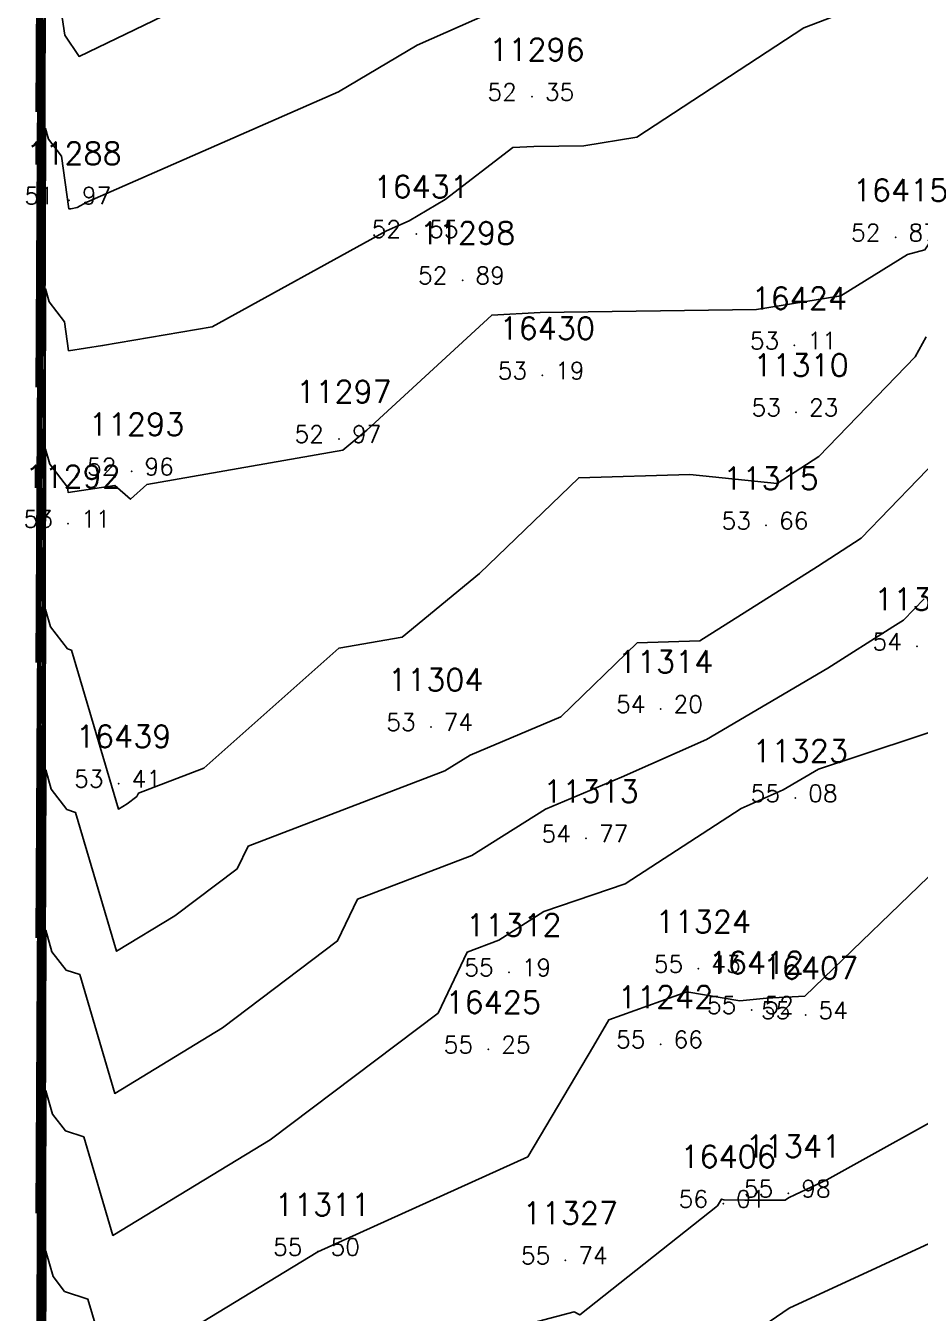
# Model space of a CAD drawing. Header units: millimetres. Extents: x 1412565 to 1412813, y 4931476 to 4931699.
# Drawn here: x 1412564.97 to 1412575.4, y 4931599.28 to 4931614.3 of the extents above; entities that cross this region are included whole.
import ezdxf
from ezdxf.enums import TextEntityAlignment as Align

# ---------------------------------------------------------------- set-up
doc = ezdxf.new("R2010")
doc.units = ezdxf.units.MM
for name, color, linetype in [('CIVIL', 50, 'Continuous'), ('CIVIL-DRAW', 80, 'Continuous'), ('CIVIL-NONAME', 130, 'Continuous'), ('CIVIL-TEXT', 240, 'Continuous'), ('CIVIL-Z', 50, 'Continuous'), ('Tcontours0', 7, 'Continuous'), ('Tcontours1', 7, 'Continuous'), ('Tcontours2', 7, 'Continuous')]:
    doc.layers.add(name, color=color, linetype=linetype)
doc.styles.add('CIVILCADMAIN', font='TXT.SHX')
doc.styles.get("Standard").update_dxf_attribs({"font": 'arial.ttf'})

# ---------------------------------------------------------------- blocks, each defined once
blk = doc.blocks.new('CIVIL-ZZ')
at = {"layer": 'CIVIL-DRAW'}
blk.add_point((0, 0), dxfattribs=at)
at = {"layer": 'CIVIL-NONAME'}
blk.add_attdef('NAME', text='', height=1.8, dxfattribs=at).set_placement((0, 2.1), align=Align.CENTER)
at = {"layer": 'CIVIL-TEXT', "flags": 8}
blk.add_attdef('TEXT', text='', height=2, dxfattribs=at).set_placement((0.2, -3.3), align=Align.CENTER)
at = {"layer": 'CIVIL-Z'}
blk.add_attdef('Z1', text='', height=1.6, dxfattribs=at).set_placement((-0.75, -0.225), align=Align.RIGHT)
blk.add_attdef('Z2', (0.75, -0.225), '', height=1.6, dxfattribs=at)

msp = doc.modelspace()

# ---------------------------------------------------------------- linework, layer by layer
at = {"layer": 'Tcontours0'}
for points, elevation in [([(1412565.087, 4931600.448), (1412565.185, 4931618.095)], 50), ([(1412565.185, 4931596.683), (1412565.2, 4931601.878), (1412565.279, 4931601.605), (1412565.428, 4931601.409), (1412565.643, 4931601.339), (1412565.983, 4931600.19), (1412567.815, 4931601.306), (1412569.774, 4931602.781), (1412570.114, 4931603.495), (1412570.481, 4931603.635), (1412571.007, 4931603.966), (1412571.957, 4931604.29), (1412573.31, 4931605.169), (1412573.797, 4931605.385), (1412574.21, 4931605.627), (1412575.913, 4931606.192)], 55)]:
    msp.add_lwpolyline(points, dxfattribs=dict(at, elevation=elevation))
at = {"layer": 'Tcontours1'}
for points, elevation in [([(1412565.089, 4931613.293), (1412565.181, 4931629.703)], 48), ([(1412565.088, 4931606.87), (1412565.188, 4931624.731)], 49), ([(1412565.086, 4931594.026), (1412565.179, 4931610.64), (1412565.188, 4931615.312)], 51), ([(1412565.085, 4931587.604), (1412565.172, 4931603.185), (1412565.187, 4931610.655), (1412565.195, 4931613.101), (1412565.232, 4931612.973), (1412565.381, 4931612.777), (1412565.47, 4931612.161), (1412565.492, 4931612.164), (1412565.564, 4931612.177), (1412565.679, 4931612.24), (1412568.613, 4931613.526), (1412569.529, 4931614.07), (1412570.702, 4931614.589)], 52), ([(1412565.165, 4931595.729), (1412565.187, 4931605.998), (1412565.196, 4931609.36), (1412565.247, 4931609.183), (1412565.452, 4931608.915), (1412565.461, 4931608.854), (1412566.003, 4931608.937), (1412566.187, 4931608.776), (1412566.379, 4931608.947), (1412568.662, 4931609.349), (1412568.943, 4931609.581), (1412570.401, 4931610.923), (1412570.963, 4931610.955), (1412573.487, 4931610.99), (1412574.471, 4931611.147), (1412575.249, 4931611.631), (1412575.451, 4931611.684), (1412576.226, 4931612.859), (1412577.611, 4931612.44), (1412578.295, 4931612.325), (1412579.713, 4931612.859), (1412581.837, 4931613.933), (1412582.215, 4931614.254), (1412582.469, 4931614.298)], 53), ([(1412565.158, 4931588.274), (1412565.186, 4931601.34), (1412565.198, 4931605.619), (1412565.263, 4931605.394), (1412565.445, 4931605.156), (1412565.546, 4931605.123), (1412566.025, 4931603.505), (1412566.705, 4931603.919), (1412567.432, 4931604.466), (1412567.558, 4931604.731), (1412569.853, 4931605.607), (1412570.147, 4931605.792), (1412571.205, 4931606.239), (1412572.097, 4931607.1), (1412572.826, 4931607.123), (1412574.198, 4931607.991), (1412574.709, 4931608.32), (1412575.699, 4931609.348)], 54), ([(1412570.67, 4931599.116), (1412571.362, 4931599.297), (1412571.427, 4931599.262), (1412573.032, 4931600.536), (1412573.079, 4931600.613), (1412573.107, 4931600.606), (1412573.353, 4931600.6), (1412573.823, 4931600.603), (1412573.86, 4931600.628), (1412573.943, 4931600.667), (1412574.309, 4931600.84), (1412575.959, 4931601.756)], 56)]:
    msp.add_lwpolyline(points, dxfattribs=dict(at, elevation=elevation))
at = {"layer": 'Tcontours2'}
for points, elevation in [([(1412565.088, 4931610.081), (1412565.184, 4931627.217)], 48.5), ([(1412565.087, 4931603.659), (1412565.189, 4931621.823)], 49.5), ([(1412565.085, 4931590.815), (1412565.175, 4931606.912), (1412565.188, 4931612.984), (1412565.194, 4931614.972)], 51.5), ([(1412565.345, 4931614.709), (1412565.42, 4931614.188), (1412565.588, 4931613.94), (1412567.759, 4931614.988)], 51.5), ([(1412565.084, 4931584.393), (1412565.169, 4931599.457), (1412565.187, 4931608.326), (1412565.195, 4931611.231), (1412565.239, 4931611.078), (1412565.416, 4931610.846), (1412565.465, 4931610.507), (1412565.861, 4931610.568), (1412567.139, 4931610.787), (1412569.171, 4931611.904), (1412569.438, 4931612.021), (1412569.857, 4931612.27), (1412570.645, 4931612.876), (1412570.891, 4931612.89), (1412571.474, 4931612.898), (1412572.093, 4931612.997), (1412574.04, 4931614.272), (1412575.389, 4931614.791)], 52.5), ([(1412565.086, 4931597.237), (1412565.182, 4931614.367)], 50.5), ([(1412565.162, 4931592.002), (1412565.186, 4931603.669), (1412565.197, 4931607.49), (1412565.255, 4931607.289), (1412565.453, 4931607.029), (1412565.498, 4931607.014), (1412566.046, 4931605.162), (1412566.15, 4931605.225), (1412566.261, 4931605.308), (1412566.28, 4931605.349), (1412567.043, 4931605.64), (1412568.616, 4931607.037), (1412569.356, 4931607.167), (1412570.257, 4931607.909), (1412571.414, 4931609.026), (1412572.711, 4931609.066), (1412573.73, 4931608.961), (1412574.216, 4931609.275), (1412575.336, 4931610.437), (1412575.467, 4931610.671)], 53.5), ([(1412565.185, 4931599.012), (1412565.199, 4931603.749), (1412565.271, 4931603.499), (1412565.436, 4931603.282), (1412565.595, 4931603.231), (1412566.004, 4931601.847), (1412567.26, 4931602.612), (1412568.603, 4931603.624), (1412568.836, 4931604.113), (1412570.167, 4931604.621), (1412571.026, 4931605.161), (1412571.912, 4931605.535), (1412572.905, 4931605.975), (1412574.32, 4931606.806), (1412575.078, 4931607.286), (1412575.202, 4931607.365), (1412575.442, 4931607.615)], 54.5), ([(1412572.909, 4931598.684), (1412573.868, 4931599.341), (1412576.006, 4931600.33), (1412576.144, 4931600.395), (1412576.798, 4931600.978), (1412577.048, 4931601.168), (1412579.194, 4931601.334), (1412579.95, 4931601.575), (1412581.315, 4931602.096), (1412582.694, 4931602.812), (1412583.852, 4931603.707), (1412584.834, 4931604.175), (1412585.445, 4931604.729), (1412586.536, 4931604.915), (1412587.031, 4931604.984)], 56.5), ([(1412565.184, 4931594.355), (1412565.201, 4931600.007), (1412565.286, 4931599.71), (1412565.419, 4931599.536), (1412565.691, 4931599.448), (1412565.962, 4931598.533), (1412568.37, 4931600), (1412570.819, 4931601.105), (1412571.586, 4931602.397), (1412571.767, 4931602.706), (1412572.676, 4931603.032), (1412573.292, 4931602.927), (1412573.605, 4931602.956), (1412574.05, 4931602.98), (1412575.713, 4931604.58)], 55.5)]:
    msp.add_lwpolyline(points, dxfattribs=dict(at, elevation=elevation))

# ---------------------------------------------------------------- block references
at = {"layer": 'CIVIL'}
ref = msp.add_blockref('CIVIL-ZZ', (1412570.87, 4931613.47, 52.35), dxfattribs=dict(at, xscale=0.2, yscale=0.2))
ref.add_attrib('Z2', '35', (1412571.02, 4931613.425), dxfattribs={"layer": 'CIVIL-Z', "height": 0.2, "style": 'CIVILCADMAIN'})
ref.add_attrib('Z1', '52', (1412570.35, 4931613.425), dxfattribs={"layer": 'CIVIL-Z', "height": 0.2, "style": 'CIVILCADMAIN'})
ref.add_attrib('NAME', '11296', (1412570.37, 4931613.89), dxfattribs={"layer": 'CIVIL-NONAME', "height": 0.26, "style": 'CIVILCADMAIN'})
ref = msp.add_blockref('CIVIL-ZZ', (1412565.47, 4931612.26, 51.97), dxfattribs=dict(at, xscale=0.2, yscale=0.2))
ref.add_attrib('Z2', '97', (1412565.62, 4931612.215), dxfattribs={"layer": 'CIVIL-Z', "height": 0.2, "style": 'CIVILCADMAIN'})
ref.add_attrib('Z1', '51', (1412564.95, 4931612.215), dxfattribs={"layer": 'CIVIL-Z', "height": 0.2, "style": 'CIVILCADMAIN'})
ref.add_attrib('NAME', '11288', (1412564.97, 4931612.68), dxfattribs={"layer": 'CIVIL-NONAME', "height": 0.26, "style": 'CIVILCADMAIN'})
ref = msp.add_blockref('CIVIL-ZZ', (1412569.52, 4931611.87, 52.55), dxfattribs=dict(at, xscale=0.2, yscale=0.2))
ref.add_attrib('Z2', '55', (1412569.67, 4931611.825), dxfattribs={"layer": 'CIVIL-Z', "height": 0.2, "style": 'CIVILCADMAIN'})
ref.add_attrib('Z1', '52', (1412569, 4931611.825), dxfattribs={"layer": 'CIVIL-Z', "height": 0.2, "style": 'CIVILCADMAIN'})
ref.add_attrib('NAME', '16431', (1412569.02, 4931612.29), dxfattribs={"layer": 'CIVIL-NONAME', "height": 0.26, "style": 'CIVILCADMAIN'})
ref = msp.add_blockref('CIVIL-ZZ', (1412575.11, 4931611.83, 52.87), dxfattribs=dict(at, xscale=0.2, yscale=0.2))
ref.add_attrib('Z2', '87', (1412575.26, 4931611.785), dxfattribs={"layer": 'CIVIL-Z', "height": 0.2, "style": 'CIVILCADMAIN'})
ref.add_attrib('Z1', '52', (1412574.59, 4931611.785), dxfattribs={"layer": 'CIVIL-Z', "height": 0.2, "style": 'CIVILCADMAIN'})
ref.add_attrib('NAME', '16415', (1412574.61, 4931612.25), dxfattribs={"layer": 'CIVIL-NONAME', "height": 0.26, "style": 'CIVILCADMAIN'})
ref = msp.add_blockref('CIVIL-ZZ', (1412570.06, 4931611.33, 52.89), dxfattribs=dict(at, xscale=0.2, yscale=0.2))
ref.add_attrib('Z2', '89', (1412570.21, 4931611.285), dxfattribs={"layer": 'CIVIL-Z', "height": 0.2, "style": 'CIVILCADMAIN'})
ref.add_attrib('Z1', '52', (1412569.54, 4931611.285), dxfattribs={"layer": 'CIVIL-Z', "height": 0.2, "style": 'CIVILCADMAIN'})
ref.add_attrib('NAME', '11298', (1412569.56, 4931611.75), dxfattribs={"layer": 'CIVIL-NONAME', "height": 0.26, "style": 'CIVILCADMAIN'})
ref = msp.add_blockref('CIVIL-ZZ', (1412573.93, 4931610.57, 53.11), dxfattribs=dict(at, xscale=0.2, yscale=0.2))
ref.add_attrib('Z2', '11', (1412574.08, 4931610.525), dxfattribs={"layer": 'CIVIL-Z', "height": 0.2, "style": 'CIVILCADMAIN'})
ref.add_attrib('Z1', '53', (1412573.41, 4931610.525), dxfattribs={"layer": 'CIVIL-Z', "height": 0.2, "style": 'CIVILCADMAIN'})
ref.add_attrib('NAME', '16424', (1412573.43, 4931610.99), dxfattribs={"layer": 'CIVIL-NONAME', "height": 0.26, "style": 'CIVILCADMAIN'})
ref = msp.add_blockref('CIVIL-ZZ', (1412570.99, 4931610.22, 53.19), dxfattribs=dict(at, xscale=0.2, yscale=0.2))
ref.add_attrib('Z2', '19', (1412571.14, 4931610.175), dxfattribs={"layer": 'CIVIL-Z', "height": 0.2, "style": 'CIVILCADMAIN'})
ref.add_attrib('Z1', '53', (1412570.47, 4931610.175), dxfattribs={"layer": 'CIVIL-Z', "height": 0.2, "style": 'CIVILCADMAIN'})
ref.add_attrib('NAME', '16430', (1412570.49, 4931610.64), dxfattribs={"layer": 'CIVIL-NONAME', "height": 0.26, "style": 'CIVILCADMAIN'})
ref = msp.add_blockref('CIVIL-ZZ', (1412573.95, 4931609.79, 53.23), dxfattribs=dict(at, xscale=0.2, yscale=0.2))
ref.add_attrib('Z2', '23', (1412574.1, 4931609.745), dxfattribs={"layer": 'CIVIL-Z', "height": 0.2, "style": 'CIVILCADMAIN'})
ref.add_attrib('Z1', '53', (1412573.43, 4931609.745), dxfattribs={"layer": 'CIVIL-Z', "height": 0.2, "style": 'CIVILCADMAIN'})
ref.add_attrib('NAME', '11310', (1412573.45, 4931610.21), dxfattribs={"layer": 'CIVIL-NONAME', "height": 0.26, "style": 'CIVILCADMAIN'})
ref = msp.add_blockref('CIVIL-ZZ', (1412568.62, 4931609.48, 52.97), dxfattribs=dict(at, xscale=0.2, yscale=0.2))
ref.add_attrib('Z2', '97', (1412568.77, 4931609.435), dxfattribs={"layer": 'CIVIL-Z', "height": 0.2, "style": 'CIVILCADMAIN'})
ref.add_attrib('Z1', '52', (1412568.1, 4931609.435), dxfattribs={"layer": 'CIVIL-Z', "height": 0.2, "style": 'CIVILCADMAIN'})
ref.add_attrib('NAME', '11297', (1412568.12, 4931609.9), dxfattribs={"layer": 'CIVIL-NONAME', "height": 0.26, "style": 'CIVILCADMAIN'})
ref = msp.add_blockref('CIVIL-ZZ', (1412566.2, 4931609.1, 52.96), dxfattribs=dict(at, xscale=0.2, yscale=0.2))
ref.add_attrib('Z2', '96', (1412566.35, 4931609.055), dxfattribs={"layer": 'CIVIL-Z', "height": 0.2, "style": 'CIVILCADMAIN'})
ref.add_attrib('Z1', '52', (1412565.68, 4931609.055), dxfattribs={"layer": 'CIVIL-Z', "height": 0.2, "style": 'CIVILCADMAIN'})
ref.add_attrib('NAME', '11293', (1412565.7, 4931609.52), dxfattribs={"layer": 'CIVIL-NONAME', "height": 0.26, "style": 'CIVILCADMAIN'})
ref = msp.add_blockref('CIVIL-ZZ', (1412565.46, 4931608.49, 53.11), dxfattribs=dict(at, xscale=0.2, yscale=0.2))
ref.add_attrib('Z2', '11', (1412565.61, 4931608.445), dxfattribs={"layer": 'CIVIL-Z', "height": 0.2, "style": 'CIVILCADMAIN'})
ref.add_attrib('Z1', '53', (1412564.94, 4931608.445), dxfattribs={"layer": 'CIVIL-Z', "height": 0.2, "style": 'CIVILCADMAIN'})
ref.add_attrib('NAME', '11292', (1412564.96, 4931608.91), dxfattribs={"layer": 'CIVIL-NONAME', "height": 0.26, "style": 'CIVILCADMAIN'})
ref = msp.add_blockref('CIVIL-ZZ', (1412573.6, 4931608.47, 53.66), dxfattribs=dict(at, xscale=0.2, yscale=0.2))
ref.add_attrib('Z2', '66', (1412573.75, 4931608.425), dxfattribs={"layer": 'CIVIL-Z', "height": 0.2, "style": 'CIVILCADMAIN'})
ref.add_attrib('Z1', '53', (1412573.08, 4931608.425), dxfattribs={"layer": 'CIVIL-Z', "height": 0.2, "style": 'CIVILCADMAIN'})
ref.add_attrib('NAME', '11315', (1412573.1, 4931608.89), dxfattribs={"layer": 'CIVIL-NONAME', "height": 0.26, "style": 'CIVILCADMAIN'})
ref = msp.add_blockref('CIVIL-ZZ', (1412575.36, 4931607.06, 54.66), dxfattribs=dict(at, xscale=0.2, yscale=0.2))
ref.add_attrib('Z2', '66', (1412575.51, 4931607.015), dxfattribs={"layer": 'CIVIL-Z', "height": 0.2, "style": 'CIVILCADMAIN'})
ref.add_attrib('Z1', '54', (1412574.84, 4931607.015), dxfattribs={"layer": 'CIVIL-Z', "height": 0.2, "style": 'CIVILCADMAIN'})
ref.add_attrib('NAME', '11328', (1412574.86, 4931607.48), dxfattribs={"layer": 'CIVIL-NONAME', "height": 0.26, "style": 'CIVILCADMAIN'})
ref = msp.add_blockref('CIVIL-ZZ', (1412572.37, 4931606.33, 54.2), dxfattribs=dict(at, xscale=0.2, yscale=0.2))
ref.add_attrib('Z2', '20', (1412572.52, 4931606.285), dxfattribs={"layer": 'CIVIL-Z', "height": 0.2, "style": 'CIVILCADMAIN'})
ref.add_attrib('Z1', '54', (1412571.85, 4931606.285), dxfattribs={"layer": 'CIVIL-Z', "height": 0.2, "style": 'CIVILCADMAIN'})
ref.add_attrib('NAME', '11314', (1412571.87, 4931606.75), dxfattribs={"layer": 'CIVIL-NONAME', "height": 0.26, "style": 'CIVILCADMAIN'})
ref = msp.add_blockref('CIVIL-ZZ', (1412569.69, 4931606.12, 53.74), dxfattribs=dict(at, xscale=0.2, yscale=0.2))
ref.add_attrib('Z2', '74', (1412569.84, 4931606.075), dxfattribs={"layer": 'CIVIL-Z', "height": 0.2, "style": 'CIVILCADMAIN'})
ref.add_attrib('Z1', '53', (1412569.17, 4931606.075), dxfattribs={"layer": 'CIVIL-Z', "height": 0.2, "style": 'CIVILCADMAIN'})
ref.add_attrib('NAME', '11304', (1412569.19, 4931606.54), dxfattribs={"layer": 'CIVIL-NONAME', "height": 0.26, "style": 'CIVILCADMAIN'})
ref = msp.add_blockref('CIVIL-ZZ', (1412566.05, 4931605.46, 53.41), dxfattribs=dict(at, xscale=0.2, yscale=0.2))
ref.add_attrib('Z2', '41', (1412566.2, 4931605.415), dxfattribs={"layer": 'CIVIL-Z', "height": 0.2, "style": 'CIVILCADMAIN'})
ref.add_attrib('Z1', '53', (1412565.53, 4931605.415), dxfattribs={"layer": 'CIVIL-Z', "height": 0.2, "style": 'CIVILCADMAIN'})
ref.add_attrib('NAME', '16439', (1412565.55, 4931605.88), dxfattribs={"layer": 'CIVIL-NONAME', "height": 0.26, "style": 'CIVILCADMAIN'})
ref = msp.add_blockref('CIVIL-ZZ', (1412573.94, 4931605.29, 55.08), dxfattribs=dict(at, xscale=0.2, yscale=0.2))
ref.add_attrib('Z2', '08', (1412574.09, 4931605.245), dxfattribs={"layer": 'CIVIL-Z', "height": 0.2, "style": 'CIVILCADMAIN'})
ref.add_attrib('Z1', '55', (1412573.42, 4931605.245), dxfattribs={"layer": 'CIVIL-Z', "height": 0.2, "style": 'CIVILCADMAIN'})
ref.add_attrib('NAME', '11323', (1412573.44, 4931605.71), dxfattribs={"layer": 'CIVIL-NONAME', "height": 0.26, "style": 'CIVILCADMAIN'})
ref = msp.add_blockref('CIVIL-ZZ', (1412571.5, 4931604.82, 54.77), dxfattribs=dict(at, xscale=0.2, yscale=0.2))
ref.add_attrib('Z2', '77', (1412571.65, 4931604.775), dxfattribs={"layer": 'CIVIL-Z', "height": 0.2, "style": 'CIVILCADMAIN'})
ref.add_attrib('Z1', '54', (1412570.98, 4931604.775), dxfattribs={"layer": 'CIVIL-Z', "height": 0.2, "style": 'CIVILCADMAIN'})
ref.add_attrib('NAME', '11313', (1412571, 4931605.24), dxfattribs={"layer": 'CIVIL-NONAME', "height": 0.26, "style": 'CIVILCADMAIN'})
ref = msp.add_blockref('CIVIL-ZZ', (1412570.6, 4931603.26, 55.19), dxfattribs=dict(at, xscale=0.2, yscale=0.2))
ref.add_attrib('Z2', '19', (1412570.75, 4931603.215), dxfattribs={"layer": 'CIVIL-Z', "height": 0.2, "style": 'CIVILCADMAIN'})
ref.add_attrib('Z1', '55', (1412570.08, 4931603.215), dxfattribs={"layer": 'CIVIL-Z', "height": 0.2, "style": 'CIVILCADMAIN'})
ref.add_attrib('NAME', '11312', (1412570.1, 4931603.68), dxfattribs={"layer": 'CIVIL-NONAME', "height": 0.26, "style": 'CIVILCADMAIN'})
ref = msp.add_blockref('CIVIL-ZZ', (1412572.81, 4931603.3, 55.43), dxfattribs=dict(at, xscale=0.2, yscale=0.2))
ref.add_attrib('Z2', '43', (1412572.96, 4931603.255), dxfattribs={"layer": 'CIVIL-Z', "height": 0.2, "style": 'CIVILCADMAIN'})
ref.add_attrib('Z1', '55', (1412572.29, 4931603.255), dxfattribs={"layer": 'CIVIL-Z', "height": 0.2, "style": 'CIVILCADMAIN'})
ref.add_attrib('NAME', '11324', (1412572.31, 4931603.72), dxfattribs={"layer": 'CIVIL-NONAME', "height": 0.26, "style": 'CIVILCADMAIN'})
ref = msp.add_blockref('CIVIL-ZZ', (1412573.43, 4931602.82, 55.52), dxfattribs=dict(at, xscale=0.2, yscale=0.2))
ref.add_attrib('Z2', '52', (1412573.58, 4931602.775), dxfattribs={"layer": 'CIVIL-Z', "height": 0.2, "style": 'CIVILCADMAIN'})
ref.add_attrib('Z1', '55', (1412572.91, 4931602.775), dxfattribs={"layer": 'CIVIL-Z', "height": 0.2, "style": 'CIVILCADMAIN'})
ref.add_attrib('NAME', '16412', (1412572.93, 4931603.24), dxfattribs={"layer": 'CIVIL-NONAME', "height": 0.26, "style": 'CIVILCADMAIN'})
ref = msp.add_blockref('CIVIL-ZZ', (1412574.06, 4931602.76, 55.54), dxfattribs=dict(at, xscale=0.2, yscale=0.2))
ref.add_attrib('Z2', '54', (1412574.21, 4931602.715), dxfattribs={"layer": 'CIVIL-Z', "height": 0.2, "style": 'CIVILCADMAIN'})
ref.add_attrib('Z1', '55', (1412573.54, 4931602.715), dxfattribs={"layer": 'CIVIL-Z', "height": 0.2, "style": 'CIVILCADMAIN'})
ref.add_attrib('NAME', '16407', (1412573.56, 4931603.18), dxfattribs={"layer": 'CIVIL-NONAME', "height": 0.26, "style": 'CIVILCADMAIN'})
ref = msp.add_blockref('CIVIL-ZZ', (1412570.36, 4931602.36, 55.25), dxfattribs=dict(at, xscale=0.2, yscale=0.2))
ref.add_attrib('Z2', '25', (1412570.51, 4931602.315), dxfattribs={"layer": 'CIVIL-Z', "height": 0.2, "style": 'CIVILCADMAIN'})
ref.add_attrib('Z1', '55', (1412569.84, 4931602.315), dxfattribs={"layer": 'CIVIL-Z', "height": 0.2, "style": 'CIVILCADMAIN'})
ref.add_attrib('NAME', '16425', (1412569.86, 4931602.78), dxfattribs={"layer": 'CIVIL-NONAME', "height": 0.26, "style": 'CIVILCADMAIN'})
ref = msp.add_blockref('CIVIL-ZZ', (1412572.37, 4931602.42, 55.66), dxfattribs=dict(at, xscale=0.2, yscale=0.2))
ref.add_attrib('Z2', '66', (1412572.52, 4931602.375), dxfattribs={"layer": 'CIVIL-Z', "height": 0.2, "style": 'CIVILCADMAIN'})
ref.add_attrib('Z1', '55', (1412571.85, 4931602.375), dxfattribs={"layer": 'CIVIL-Z', "height": 0.2, "style": 'CIVILCADMAIN'})
ref.add_attrib('NAME', '11242', (1412571.87, 4931602.84), dxfattribs={"layer": 'CIVIL-NONAME', "height": 0.26, "style": 'CIVILCADMAIN'})
ref = msp.add_blockref('CIVIL-ZZ', (1412573.86, 4931600.68, 55.98), dxfattribs=dict(at, xscale=0.2, yscale=0.2))
ref.add_attrib('Z2', '98', (1412574.01, 4931600.635), dxfattribs={"layer": 'CIVIL-Z', "height": 0.2, "style": 'CIVILCADMAIN'})
ref.add_attrib('Z1', '55', (1412573.34, 4931600.635), dxfattribs={"layer": 'CIVIL-Z', "height": 0.2, "style": 'CIVILCADMAIN'})
ref.add_attrib('NAME', '11341', (1412573.36, 4931601.1), dxfattribs={"layer": 'CIVIL-NONAME', "height": 0.26, "style": 'CIVILCADMAIN'})
ref = msp.add_blockref('CIVIL-ZZ', (1412573.1, 4931600.56, 56.01), dxfattribs=dict(at, xscale=0.2, yscale=0.2))
ref.add_attrib('Z2', '01', (1412573.25, 4931600.515), dxfattribs={"layer": 'CIVIL-Z', "height": 0.2, "style": 'CIVILCADMAIN'})
ref.add_attrib('Z1', '56', (1412572.58, 4931600.515), dxfattribs={"layer": 'CIVIL-Z', "height": 0.2, "style": 'CIVILCADMAIN'})
ref.add_attrib('NAME', '16406', (1412572.6, 4931600.98), dxfattribs={"layer": 'CIVIL-NONAME', "height": 0.26, "style": 'CIVILCADMAIN'})
ref = msp.add_blockref('CIVIL-ZZ', (1412568.37, 4931600, 55.5), dxfattribs=dict(at, xscale=0.2, yscale=0.2))
ref.add_attrib('Z2', '50', (1412568.52, 4931599.955), dxfattribs={"layer": 'CIVIL-Z', "height": 0.2, "style": 'CIVILCADMAIN'})
ref.add_attrib('Z1', '55', (1412567.85, 4931599.955), dxfattribs={"layer": 'CIVIL-Z', "height": 0.2, "style": 'CIVILCADMAIN'})
ref.add_attrib('NAME', '11311', (1412567.87, 4931600.42), dxfattribs={"layer": 'CIVIL-NONAME', "height": 0.26, "style": 'CIVILCADMAIN'})
ref = msp.add_blockref('CIVIL-ZZ', (1412571.26, 4931599.9, 55.74), dxfattribs=dict(at, xscale=0.2, yscale=0.2))
ref.add_attrib('Z2', '74', (1412571.41, 4931599.855), dxfattribs={"layer": 'CIVIL-Z', "height": 0.2, "style": 'CIVILCADMAIN'})
ref.add_attrib('Z1', '55', (1412570.74, 4931599.855), dxfattribs={"layer": 'CIVIL-Z', "height": 0.2, "style": 'CIVILCADMAIN'})
ref.add_attrib('NAME', '11327', (1412570.76, 4931600.32), dxfattribs={"layer": 'CIVIL-NONAME', "height": 0.26, "style": 'CIVILCADMAIN'})

doc.saveas('drawing.dxf')
